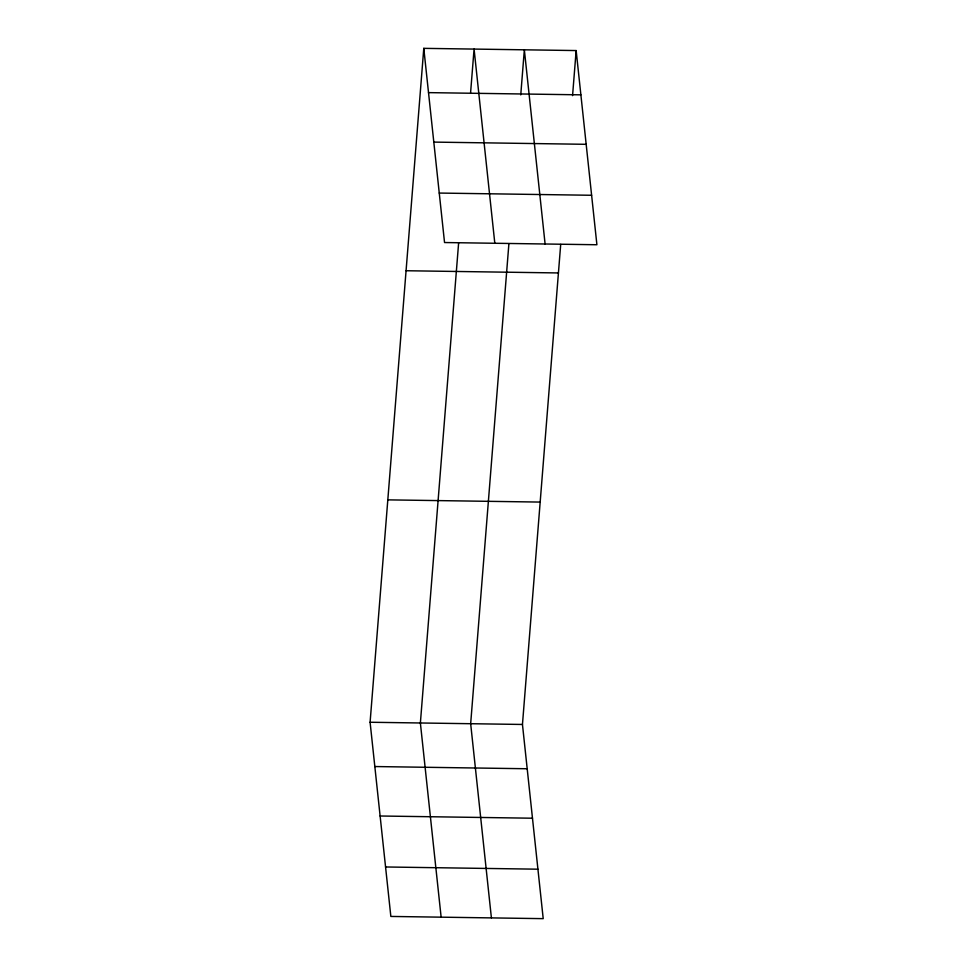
<?xml version="1.0" encoding="UTF-8"?>
<svg xmlns="http://www.w3.org/2000/svg" width="967" height="967" viewBox="0 0 967 967"><rect width="100%" height="100%" fill="white"/><g stroke="black" fill="none" stroke-linecap="round" stroke-linejoin="round"><path stroke-width="1.45" d="M560.703 244.397L522.458 724.464L543.212 918.65L390.849 916.438L370.095 722.252L423.788 48.35L576.151 50.562L596.905 244.748L444.542 242.536L423.788 48.35M458.624 242.922L420.379 722.99L441.133 917.163M470.591 92.651L474.072 49.075L494.814 243.261M508.908 243.648L470.663 723.715L491.405 917.901M520.754 94.887L524.344 49.813L545.098 243.998M572.561 95.636L576.151 50.562M428.514 92.627L580.877 94.839M433.808 142.101L586.171 144.313M439.248 193.062L591.611 195.274M406.067 270.736L558.43 272.948M387.815 499.866L540.178 502.078M370.095 722.252L522.458 724.464M374.833 766.541L527.196 768.753M380.116 816.003L532.479 818.215M385.567 866.976L537.93 869.188"/></g></svg>
